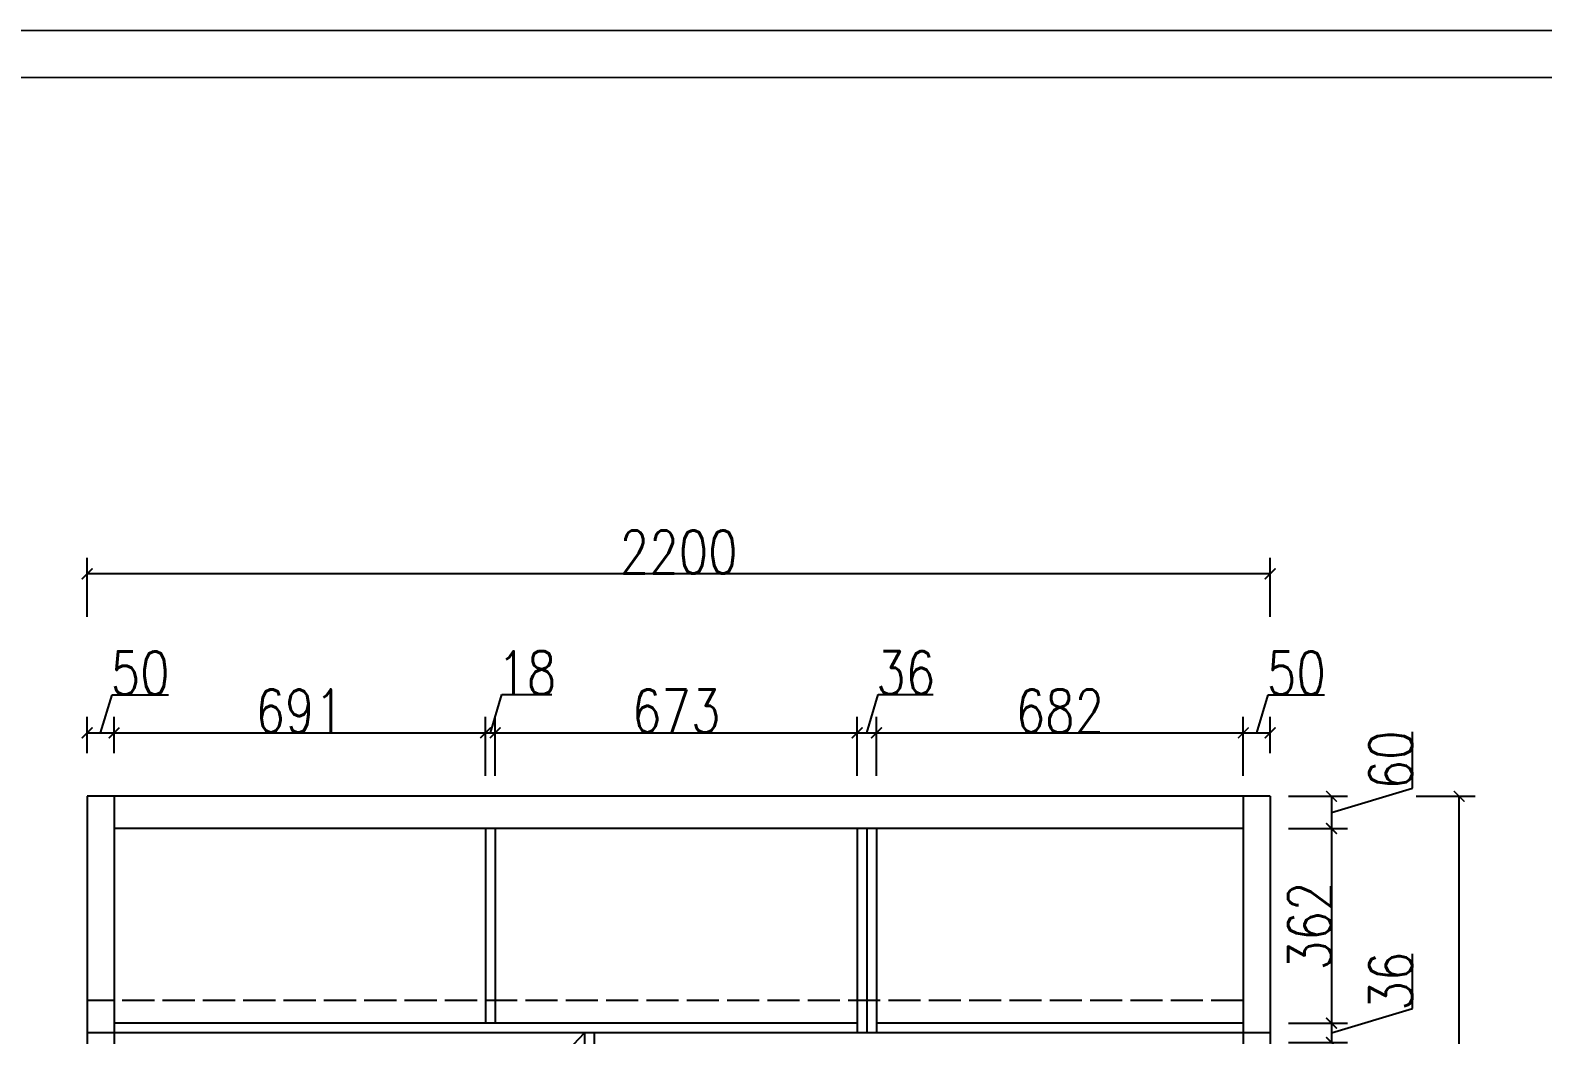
# Model space of a CAD drawing. Header units: millimetres. Extents: x 3255186 to 3429179, y -984851 to -941485.
# Drawn here: x 3304326 to 3307138, y -977008 to -975140 of the extents above; entities that cross this region are included whole.
import ezdxf

# ---------------------------------------------------------------- set-up
doc = ezdxf.new("R2010")
doc.units = ezdxf.units.MM
doc.header["$PDMODE"] = 35
doc.linetypes.add('ACAD_ISO02W100', pattern=[15, 12, -3])
doc.styles.add('DIM_FONT', font='SIMPLEX.shx', dxfattribs={"width": 0.8})
doc.dimstyles.new('ISO-25', dxfattribs={"dimtxt": 80, "dimasz": 20, "dimexe": 30, "dimexo": 80, "dimtad": 1, "dimdec": 0, "dimtxsty": 'DIM_FONT', "dimblk": 'ARCHTICK', "dimcen": 2.5, "dimadec": 0, "dimazin": 0, "dimtfac": 1, "dimtdec": 0, "dimtmove": 1, "dimatfit": 3, "dimfxl": 80, "dimfxlon": 1, "dimarcsym": 0})

# ---------------------------------------------------------------- blocks, each defined once
blk = doc.blocks.new('_ArchTick')
at = {"color": 0, "linetype": 'ByBlock', "const_width": 0.15}
blk.add_lwpolyline([(-0.5, -0.5), (0.5, 0.5)], dxfattribs=at)
blk = doc.blocks.new('*D645')
at = {"color": 0, "lineweight": -2, "ltscale": 5}
for p, q in [((3304456.5, -976446.8), (3304477.8, -976375.9)), ((3304477.8, -976375.9), (3304582.6, -976375.9)), ((3304431.5, -976484.8), (3304431.5, -976416.8)), ((3304481.5, -976484.8), (3304481.5, -976416.8)), ((3304431.5, -976446.8), (3304481.5, -976446.8))]:
    blk.add_line(p, q, dxfattribs=at)
at = {"layer": 'Defpoints', "color": 0, "ltscale": 5}
for p in [(3304481.5, -976446.8), (3304431.5, -976564.8), (3304481.5, -976564.8)]:
    blk.add_point(p, dxfattribs=at)
at = {"color": 0, "lineweight": -2, "ltscale": 5, "xscale": 20, "yscale": 20, "zscale": 20, "rotation": 180}
blk.add_blockref('_ArchTick', (3304431.5, -976446.8), dxfattribs=at)
at = {"color": 0, "lineweight": -2, "ltscale": 5, "xscale": 20, "yscale": 20, "zscale": 20}
blk.add_blockref('_ArchTick', (3304481.5, -976446.8), dxfattribs=at)
at = {"color": 0, "ltscale": 5, "insert": (3304530.2, -976335.3), "char_height": 80, "attachment_point": 5, "style": 'DIM_FONT'}
blk.add_mtext('50', dxfattribs=at)
blk = doc.blocks.new('*D653')
at = {"color": 0, "lineweight": -2, "ltscale": 5}
for p, q in [((3306606.5, -976446.8), (3306627.8, -976375.9)), ((3306627.8, -976375.9), (3306732.6, -976375.9)), ((3306581.5, -976526.8), (3306581.5, -976416.8)), ((3306631.5, -976484.8), (3306631.5, -976416.8)), ((3306581.5, -976446.8), (3306631.5, -976446.8))]:
    blk.add_line(p, q, dxfattribs=at)
at = {"layer": 'Defpoints', "color": 0, "ltscale": 5}
for p in [(3306631.5, -976446.8), (3306631.5, -976564.8), (3306581.5, -976624.8)]:
    blk.add_point(p, dxfattribs=at)
at = {"color": 0, "lineweight": -2, "ltscale": 5, "xscale": 20, "yscale": 20, "zscale": 20, "rotation": 180}
blk.add_blockref('_ArchTick', (3306581.5, -976446.8), dxfattribs=at)
at = {"color": 0, "lineweight": -2, "ltscale": 5, "xscale": 20, "yscale": 20, "zscale": 20}
blk.add_blockref('_ArchTick', (3306631.5, -976446.8), dxfattribs=at)
at = {"color": 0, "ltscale": 5, "insert": (3306680.2, -976335.3), "char_height": 80, "attachment_point": 5, "style": 'DIM_FONT'}
blk.add_mtext('50', dxfattribs=at)
blk = doc.blocks.new('*D654')
at = {"color": 0, "lineweight": -2, "ltscale": 5}
for p, q in [((3304431.5, -976231), (3304431.5, -976121)), ((3306631.5, -976231), (3306631.5, -976121)), ((3306631.5, -976151), (3304431.5, -976151))]:
    blk.add_line(p, q, dxfattribs=at)
at = {"layer": 'Defpoints', "color": 0, "ltscale": 5}
for p in [(3304431.5, -976151), (3304431.5, -976564.8), (3306631.5, -976564.8)]:
    blk.add_point(p, dxfattribs=at)
at = {"color": 0, "lineweight": -2, "ltscale": 5, "xscale": 20, "yscale": 20, "zscale": 20, "rotation": 180}
blk.add_blockref('_ArchTick', (3304431.5, -976151), dxfattribs=at)
at = {"color": 0, "lineweight": -2, "ltscale": 5, "xscale": 20, "yscale": 20, "zscale": 20}
blk.add_blockref('_ArchTick', (3306631.5, -976151), dxfattribs=at)
at = {"color": 0, "ltscale": 5, "insert": (3305531.5, -976110.4), "char_height": 80, "attachment_point": 5, "style": 'DIM_FONT'}
blk.add_mtext('2200', dxfattribs=at)
blk = doc.blocks.new('*D655')
at = {"color": 0, "lineweight": -2, "ltscale": 5}
for p, q in [((3306896.4, -976549.6), (3306896.4, -976444.7)), ((3306665.5, -976564.8), (3306775.5, -976564.8)), ((3306745.5, -976594.8), (3306896.4, -976549.6)), ((3306745.5, -976564.8), (3306745.5, -976624.8)), ((3306665.5, -976624.8), (3306775.5, -976624.8))]:
    blk.add_line(p, q, dxfattribs=at)
at = {"layer": 'Defpoints', "color": 0, "ltscale": 5}
for p in [(3306581.5, -976564.8), (3306581.5, -976624.8), (3306745.5, -976624.8)]:
    blk.add_point(p, dxfattribs=at)
at = {"color": 0, "lineweight": -2, "ltscale": 5, "xscale": 20, "yscale": 20, "zscale": 20}
for p, rotation in [((3306745.5, -976564.8), 90), ((3306745.5, -976624.8), 270)]:
    blk.add_blockref('_ArchTick', p, dxfattribs=dict(at, rotation=rotation))
at = {"color": 0, "ltscale": 5, "insert": (3306855.8, -976497.1), "char_height": 80, "attachment_point": 5, "rotation": 90, "style": 'DIM_FONT'}
blk.add_mtext('60', dxfattribs=at)
blk = doc.blocks.new('*D656')
at = {"color": 0, "lineweight": -2, "ltscale": 5}
for p, q in [((3306665.5, -976624.8), (3306775.5, -976624.8)), ((3306745.5, -976624.8), (3306745.5, -976986.8)), ((3306665.5, -976986.8), (3306775.5, -976986.8))]:
    blk.add_line(p, q, dxfattribs=at)
at = {"layer": 'Defpoints', "color": 0, "ltscale": 5}
for p in [(3306581.5, -976624.8), (3306581.5, -976986.8), (3306745.5, -976986.8)]:
    blk.add_point(p, dxfattribs=at)
at = {"color": 0, "lineweight": -2, "ltscale": 5, "xscale": 20, "yscale": 20, "zscale": 20}
for p, rotation in [((3306745.5, -976624.8), 90), ((3306745.5, -976986.8), 270)]:
    blk.add_blockref('_ArchTick', p, dxfattribs=dict(at, rotation=rotation))
at = {"color": 0, "ltscale": 5, "insert": (3306704.9, -976805.8), "char_height": 80, "attachment_point": 5, "rotation": 90, "style": 'DIM_FONT'}
blk.add_mtext('362', dxfattribs=at)
blk = doc.blocks.new('*D657')
at = {"color": 0, "lineweight": -2, "ltscale": 5}
for p, q in [((3306896.4, -976959.6), (3306896.4, -976857.7)), ((3306745.5, -977004.8), (3306896.4, -976959.6)), ((3306665.5, -976986.8), (3306775.5, -976986.8)), ((3306745.5, -976986.8), (3306745.5, -977022.8)), ((3306665.5, -977022.8), (3306775.5, -977022.8))]:
    blk.add_line(p, q, dxfattribs=at)
at = {"layer": 'Defpoints', "color": 0, "ltscale": 5}
for p in [(3306581.5, -976986.8), (3306581.5, -977022.8), (3306745.5, -977022.8)]:
    blk.add_point(p, dxfattribs=at)
at = {"color": 0, "lineweight": -2, "ltscale": 5, "xscale": 20, "yscale": 20, "zscale": 20}
for p, rotation in [((3306745.5, -976986.8), 90), ((3306745.5, -977022.8), 270)]:
    blk.add_blockref('_ArchTick', p, dxfattribs=dict(at, rotation=rotation))
at = {"color": 0, "ltscale": 5, "insert": (3306855.8, -976908.7), "char_height": 80, "attachment_point": 5, "rotation": 90, "style": 'DIM_FONT'}
blk.add_mtext('36', dxfattribs=at)
blk = doc.blocks.new('*D664')
at = {"color": 0, "lineweight": -2, "ltscale": 5}
for p, q in [((3306902.9, -976564.8), (3307012.9, -976564.8)), ((3306982.9, -979284.8), (3306982.9, -976564.8)), ((3306902.9, -979284.8), (3307012.9, -979284.8))]:
    blk.add_line(p, q, dxfattribs=at)
at = {"layer": 'Defpoints', "color": 0, "ltscale": 5}
for p in [(3306631.5, -976564.8), (3306982.9, -976564.8), (3306631.5, -979284.8)]:
    blk.add_point(p, dxfattribs=at)
at = {"color": 0, "lineweight": -2, "ltscale": 5, "xscale": 20, "yscale": 20, "zscale": 20}
for p, rotation in [((3306982.9, -976564.8), 90), ((3306982.9, -979284.8), 270)]:
    blk.add_blockref('_ArchTick', p, dxfattribs=dict(at, rotation=rotation))
at = {"color": 0, "ltscale": 5, "insert": (3306942.3, -977924.8), "char_height": 80, "attachment_point": 5, "rotation": 90, "style": 'DIM_FONT'}
blk.add_mtext('2720', dxfattribs=at)
blk = doc.blocks.new('*D882')
at = {"color": 0, "lineweight": -2, "ltscale": 5}
for p, q in [((3374291.9, -976335.6), (3374321.9, -976335.6)), ((3374291.9, -976335.6), (3374291.9, -976935.6)), ((3374211.9, -976935.6), (3374321.9, -976935.6))]:
    blk.add_line(p, q, dxfattribs=at)
at = {"layer": 'Defpoints', "color": 0, "ltscale": 5}
for p in [(3374262.6, -976335.6), (3292529.9, -976935.6), (3374291.9, -976935.6)]:
    blk.add_point(p, dxfattribs=at)
at = {"color": 0, "lineweight": -2, "ltscale": 5, "xscale": 20, "yscale": 20, "zscale": 20}
for p, rotation in [((3374291.9, -976335.6), 90), ((3374291.9, -976935.6), 270)]:
    blk.add_blockref('_ArchTick', p, dxfattribs=dict(at, rotation=rotation))
at = {"color": 0, "ltscale": 5, "insert": (3374251.3, -976635.6), "char_height": 80, "attachment_point": 5, "rotation": 90, "style": 'DIM_FONT'}
blk.add_mtext('600', dxfattribs=at)
blk = doc.blocks.new('M')
for p, q in [((7223.6, 32332.8), (18598.8, 32332.3)), ((7345.5, 32210.9), (18476.9, 32210.4))]:
    blk.add_line(p, q)
blk = doc.blocks.new('*D975')
at = {"color": 0, "lineweight": -2, "ltscale": 5}
for p, q in [((3304481.5, -976484.8), (3304481.5, -976416.7)), ((3305172.5, -976526.7), (3305172.5, -976416.7)), ((3304481.5, -976446.7), (3305172.5, -976446.7))]:
    blk.add_line(p, q, dxfattribs=at)
at = {"layer": 'Defpoints', "color": 0, "ltscale": 5}
for p in [(3305172.5, -976446.7), (3304481.5, -976564.8), (3305172.5, -976624.8)]:
    blk.add_point(p, dxfattribs=at)
at = {"color": 0, "lineweight": -2, "ltscale": 5, "xscale": 20, "yscale": 20, "zscale": 20, "rotation": 180}
blk.add_blockref('_ArchTick', (3304481.5, -976446.7), dxfattribs=at)
at = {"color": 0, "lineweight": -2, "ltscale": 5, "xscale": 20, "yscale": 20, "zscale": 20}
blk.add_blockref('_ArchTick', (3305172.5, -976446.7), dxfattribs=at)
at = {"color": 0, "ltscale": 5, "insert": (3304827, -976406), "char_height": 80, "attachment_point": 5, "style": 'DIM_FONT'}
blk.add_mtext('691', dxfattribs=at)
blk = doc.blocks.new('*D976')
at = {"color": 0, "lineweight": -2, "ltscale": 5}
for p, q in [((3305181.5, -976446.7), (3305202.8, -976375.7)), ((3305202.8, -976375.7), (3305295.5, -976375.7)), ((3305172.5, -976526.7), (3305172.5, -976416.7)), ((3305190.5, -976526.7), (3305190.5, -976416.7)), ((3305172.5, -976446.7), (3305190.5, -976446.7))]:
    blk.add_line(p, q, dxfattribs=at)
at = {"layer": 'Defpoints', "color": 0, "ltscale": 5}
for p in [(3305190.5, -976446.7), (3305172.5, -976624.8), (3305190.5, -976624.8)]:
    blk.add_point(p, dxfattribs=at)
at = {"color": 0, "lineweight": -2, "ltscale": 5, "xscale": 20, "yscale": 20, "zscale": 20, "rotation": 180}
blk.add_blockref('_ArchTick', (3305172.5, -976446.7), dxfattribs=at)
at = {"color": 0, "lineweight": -2, "ltscale": 5, "xscale": 20, "yscale": 20, "zscale": 20}
blk.add_blockref('_ArchTick', (3305190.5, -976446.7), dxfattribs=at)
at = {"color": 0, "ltscale": 5, "insert": (3305249.1, -976335.1), "char_height": 80, "attachment_point": 5, "style": 'DIM_FONT'}
blk.add_mtext('18', dxfattribs=at)
blk = doc.blocks.new('*D977')
at = {"color": 0, "lineweight": -2, "ltscale": 5}
for p, q in [((3305190.5, -976526.7), (3305190.5, -976416.7)), ((3305863.5, -976526.7), (3305863.5, -976416.7)), ((3305190.5, -976446.7), (3305863.5, -976446.7))]:
    blk.add_line(p, q, dxfattribs=at)
at = {"layer": 'Defpoints', "color": 0, "ltscale": 5}
for p in [(3305863.5, -976446.7), (3305190.5, -976624.8), (3305863.5, -976624.8)]:
    blk.add_point(p, dxfattribs=at)
at = {"color": 0, "lineweight": -2, "ltscale": 5, "xscale": 20, "yscale": 20, "zscale": 20, "rotation": 180}
blk.add_blockref('_ArchTick', (3305190.5, -976446.7), dxfattribs=at)
at = {"color": 0, "lineweight": -2, "ltscale": 5, "xscale": 20, "yscale": 20, "zscale": 20}
blk.add_blockref('_ArchTick', (3305863.5, -976446.7), dxfattribs=at)
at = {"color": 0, "ltscale": 5, "insert": (3305527, -976406), "char_height": 80, "attachment_point": 5, "style": 'DIM_FONT'}
blk.add_mtext('673', dxfattribs=at)
blk = doc.blocks.new('*D979')
at = {"color": 0, "lineweight": -2, "ltscale": 5}
for p, q in [((3305881.5, -976446.7), (3305902.8, -976375.7)), ((3305902.8, -976375.7), (3306004.6, -976375.7)), ((3305863.5, -976526.7), (3305863.5, -976416.7)), ((3305899.5, -976526.7), (3305899.5, -976416.7)), ((3305863.5, -976446.7), (3305899.5, -976446.7))]:
    blk.add_line(p, q, dxfattribs=at)
at = {"layer": 'Defpoints', "color": 0, "ltscale": 5}
for p in [(3305899.5, -976446.7), (3305899.5, -976624.8), (3305863.5, -977004.8)]:
    blk.add_point(p, dxfattribs=at)
at = {"color": 0, "lineweight": -2, "ltscale": 5, "xscale": 20, "yscale": 20, "zscale": 20, "rotation": 180}
blk.add_blockref('_ArchTick', (3305863.5, -976446.7), dxfattribs=at)
at = {"color": 0, "lineweight": -2, "ltscale": 5, "xscale": 20, "yscale": 20, "zscale": 20}
blk.add_blockref('_ArchTick', (3305899.5, -976446.7), dxfattribs=at)
at = {"color": 0, "ltscale": 5, "insert": (3305953.7, -976335.1), "char_height": 80, "attachment_point": 5, "style": 'DIM_FONT'}
blk.add_mtext('36', dxfattribs=at)
blk = doc.blocks.new('*D981')
at = {"color": 0, "lineweight": -2, "ltscale": 5}
for p, q in [((3305899.5, -976526.8), (3305899.5, -976416.8)), ((3306581.5, -976526.8), (3306581.5, -976416.8)), ((3305899.5, -976446.8), (3306581.5, -976446.8))]:
    blk.add_line(p, q, dxfattribs=at)
at = {"layer": 'Defpoints', "color": 0, "ltscale": 5}
for p in [(3306581.5, -976446.8), (3305899.5, -976624.8), (3306581.5, -976624.8)]:
    blk.add_point(p, dxfattribs=at)
at = {"color": 0, "lineweight": -2, "ltscale": 5, "xscale": 20, "yscale": 20, "zscale": 20, "rotation": 180}
blk.add_blockref('_ArchTick', (3305899.5, -976446.8), dxfattribs=at)
at = {"color": 0, "lineweight": -2, "ltscale": 5, "xscale": 20, "yscale": 20, "zscale": 20}
blk.add_blockref('_ArchTick', (3306581.5, -976446.8), dxfattribs=at)
at = {"color": 0, "ltscale": 5, "insert": (3306240.5, -976406.2), "char_height": 80, "attachment_point": 5, "style": 'DIM_FONT'}
blk.add_mtext('682', dxfattribs=at)

msp = doc.modelspace()

# ---------------------------------------------------------------- linework, layer by layer
at = {"ltscale": 5}
for p, q in [((3306631.5, -976564.8), (3304431.5, -976564.8)), ((3304431.5, -976564.8), (3304431.5, -979284.8)), ((3304481.5, -976564.8), (3304481.5, -977004.8)), ((3306581.5, -976564.8), (3306581.5, -979284.8)), ((3306631.5, -976564.8), (3306631.5, -979284.8)), ((3306581.5, -976624.8), (3304481.5, -976624.8)), ((3305172.5, -976624.8), (3305172.5, -976986.8)), ((3305190.5, -976624.8), (3305190.5, -976986.8)), ((3305863.5, -976624.8), (3305863.5, -977004.8)), ((3305881.5, -976624.8), (3305881.5, -976986.8)), ((3305881.5, -976624.8), (3305881.5, -977004.8)), ((3305899.5, -976624.8), (3305899.5, -977004.8)), ((3305863.5, -976986.8), (3304481.5, -976986.8)), ((3306581.5, -976986.8), (3305899.5, -976986.8)), ((3306631.5, -977004.8), (3304431.5, -977004.8)), ((3305356.5, -977004.8), (3304481.5, -977004.8)), ((3305356.5, -977004.8), (3305356.5, -979284.8)), ((3305374.5, -977004.8), (3305374.5, -979284.8))]:
    msp.add_line(p, q, dxfattribs=at)
at = {"color": 252, "linetype": 'ACAD_ISO02W100', "ltscale": 5}
for p, q in [((3306581.5, -976944.8), (3304431.5, -976944.8)), ((3304481.5, -977004.8), (3304481.5, -979284.8))]:
    msp.add_line(p, q, dxfattribs=at)
msp.add_lwpolyline([(3304481.5, -979284.8), (3304657.2, -977745.5), (3305356.5, -977004.8)], dxfattribs=at)

# ---------------------------------------------------------------- block references
at = {"xscale": 0.7173527960549109, "yscale": 0.7173527962149819, "zscale": 0.71735279616}
msp.add_blockref('M', (3296309.1, -998333.9), dxfattribs=at)

# ---------------------------------------------------------------- dimensions: what is measured, and where the dimension line sits
at = {"ltscale": 5}
for base, p1, p2, picture, middle in [((3304431.5, -976151), (3306631.5, -976564.8), (3304431.5, -976564.8), '*D654', (3305531.5, -976110.4)), ((3304481.5, -976446.8), (3304431.5, -976564.8), (3304481.5, -976564.8), '*D645', (3304478.4, -976335.3)), ((3305190.5, -976446.7), (3305172.5, -976624.8), (3305190.5, -976624.8), '*D976', (3305203.4, -976335.1)), ((3305899.5, -976446.7), (3305863.5, -977004.8), (3305899.5, -976624.8), '*D979', (3305903.4, -976335.1)), ((3306631.5, -976446.8), (3306581.5, -976624.8), (3306631.5, -976564.8), '*D653', (3306628.4, -976335.3)), ((3305172.5, -976446.7), (3304481.5, -976564.8), (3305172.5, -976624.8), '*D975', (3304827, -976406)), ((3305863.5, -976446.7), (3305190.5, -976624.8), (3305863.5, -976624.8), '*D977', (3305527, -976406)), ((3306581.5, -976446.8), (3305899.5, -976624.8), (3306581.5, -976624.8), '*D981', (3306240.5, -976406.2))]:
    dim = msp.add_linear_dim(base=base, p1=p1, p2=p2, dimstyle='ISO-25', dxfattribs=at)
    dim.commit()
    dim.dimension.update_dxf_attribs({"geometry": picture, "text_midpoint": middle})
for base, p1, p2, picture, middle in [((3374291.9, -976935.6), (3374262.6, -976335.6), (3292529.9, -976935.6), '*D882', (3374251.3, -976635.6)), ((3306745.5, -976624.8), (3306581.5, -976564.8), (3306581.5, -976624.8), '*D655', (3306855.8, -976548.9)), ((3306982.9, -976564.8), (3306631.5, -979284.8), (3306631.5, -976564.8), '*D664', (3306942.3, -977924.8)), ((3306745.5, -976986.8), (3306581.5, -976624.8), (3306581.5, -976986.8), '*D656', (3306704.9, -976805.8)), ((3306745.5, -977022.8), (3306581.5, -976986.8), (3306581.5, -977022.8), '*D657', (3306855.8, -976958.9))]:
    dim = msp.add_linear_dim(base=base, p1=p1, p2=p2, angle=90, dimstyle='ISO-25', dxfattribs=at)
    dim.commit()
    dim.dimension.update_dxf_attribs({"geometry": picture, "text_midpoint": middle})

doc.saveas('drawing.dxf')
